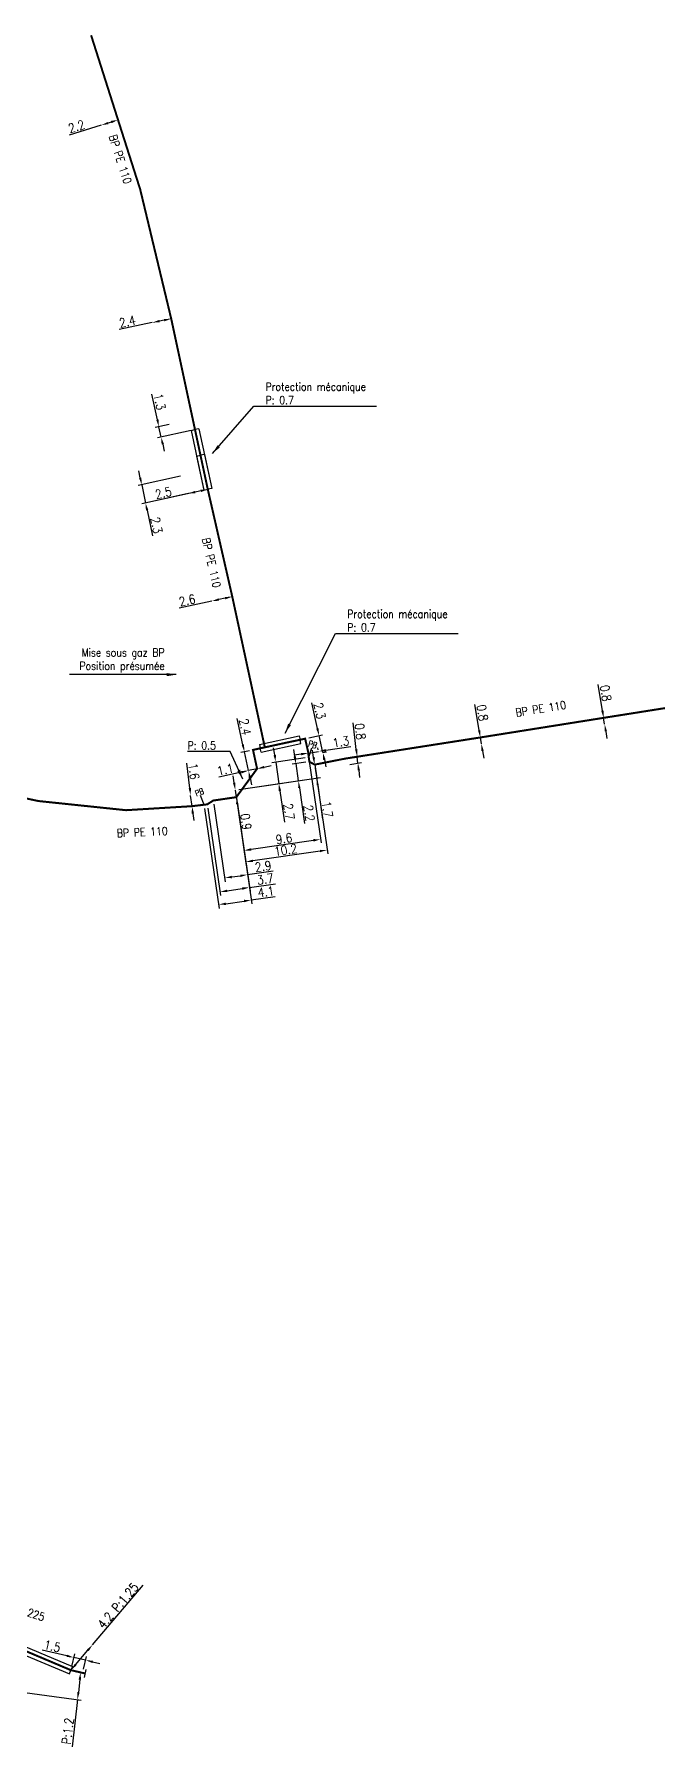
# Model space of a CAD drawing. Header units: millimetres. Extents: x 183997 to 185000, y 127999 to 129007.
# Drawn here: x 184556.5 to 184634.1, y 128787.1 to 129000.1 of the extents above; entities that cross this region are included whole.
import ezdxf
from ezdxf.enums import TextEntityAlignment as Align

# ---------------------------------------------------------------- set-up
doc = ezdxf.new("R2010")
doc.units = ezdxf.units.MM
doc.header["$PDMODE"] = 34
doc.linetypes.add('L_25_PE', pattern=[2000, 1000, 1000])
doc.layers.get('0').update_dxf_attribs({"linetype": 'CONTINUOUS'})
doc.layers.get('DEFPOINTS').update_dxf_attribs({"linetype": 'CONTINUOUS'})
for name, color, linetype in [('L_150', 1, 'CONTINUOUS'), ('L_340', 7, 'CONTINUOUS'), ('L_400', 7, 'CONTINUOUS'), ('L_420', 7, 'CONTINUOUS')]:
    doc.layers.add(name, color=color, linetype=linetype)
doc.styles.add('G_ROMANS', font='ROMANS.SHX', dxfattribs={"width": 0.75})
doc.styles.get("Standard").update_dxf_attribs({"font": 'romans.shx', "width": 0.85})
doc.dimstyles.get("Standard").update_dxf_attribs({"dimtxt": 1.5, "dimasz": 1.2, "dimexe": 0.625, "dimexo": 0.625, "dimgap": 0.25, "dimtad": 1, "dimdec": 1, "dimzin": 0, "dimdsep": 46, "dimtxsty": 'Standard', "dimcen": -0.5, "dimadec": 0, "dimazin": 0, "dimtfac": 1, "dimtdec": 1, "dimtmove": 0, "dimatfit": 3, "dimfxl": 0, "dimtolj": 1, "dimtzin": 0, "dimarcsym": 0})

# ---------------------------------------------------------------- blocks, each defined once
blk = doc.blocks.new('L_340_07')
at = {"color": 0, "linetype": 'Continuous', "const_width": 0.25, "flags": 128}
blk.add_lwpolyline([(0, 0), (0.35, 0)], dxfattribs=at)
at = {"color": 0, "linetype": 'Continuous', "flags": 128}
blk.add_lwpolyline([(0.35, -0.5), (0.35, 0.5)], dxfattribs=at)
at = {"color": 0, "linetype": 'Continuous', "width": 0.75, "flags": 3}
for tag, p in [('DEF_LEG', (0.72, -3.47)), ('DEF_COUP', (0.72, -5.97)), ('DEF_TYPE', (0.72, -8.47))]:
    blk.add_attdef(tag, text='', height=1.2, dxfattribs=at).set_placement(p, align=Align.MIDDLE)
blk = doc.blocks.new('*D752')
at = {"layer": 'DEFPOINTS', "color": 0, "linetype": 'Continuous', "transparency": 16777216}
for p in [(184564.87, 128988.81), (184564.87, 128988.81), (184566.97, 128989.47)]:
    blk.add_point(p, dxfattribs=at)
at = {"layer": 'L_150', "color": 0, "linetype": 'Continuous', "lineweight": -2, "transparency": 16777216}
for p, q in [((184564.87, 128988.81), (184560.88, 128987.58)), ((184566.11, 128989.2), (184565.73, 128989.08))]:
    blk.add_line(p, q, dxfattribs=at)
at = {"layer": 'L_150', "color": 0, "linetype": 'Continuous', "transparency": 16777216}
for points in [[(184565.69, 128989.22), (184565.78, 128988.94), (184564.87, 128988.81)], [(184566.07, 128989.34), (184566.16, 128989.06), (184566.97, 128989.47)]]:
    blk.add_solid(points, dxfattribs=at)
at = {"layer": 'L_150', "color": 0, "linetype": 'Continuous', "transparency": 16777216, "insert": (184561.8, 128988.65), "char_height": 1.125, "attachment_point": 5, "rotation": 17.2055}
blk.add_mtext('\\A1;2.2', dxfattribs=at)
blk = doc.blocks.new('*D777')
at = {"layer": 'DEFPOINTS', "color": 0, "linetype": 'Continuous', "transparency": 16777216}
for p in [(184534.68, 128796.52), (184562.31, 128796.3), (184561.93, 128792.92)]:
    blk.add_point(p, dxfattribs=at)
at = {"layer": 'L_150', "color": 0, "linetype": 'Continuous', "lineweight": -2, "transparency": 16777216}
for p, q in [((184535.15, 128796.46), (184562.39, 128792.86)), ((184562.21, 128795.4), (184562.03, 128793.81)), ((184561.93, 128792.92), (184561.25, 128787.05))]:
    blk.add_line(p, q, dxfattribs=at)
at = {"layer": 'L_150', "color": 0, "linetype": 'Continuous', "transparency": 16777216}
for points in [[(184562.06, 128795.42), (184562.36, 128795.39), (184562.31, 128796.3)], [(184561.88, 128793.83), (184562.18, 128793.8), (184561.93, 128792.92)]]:
    blk.add_solid(points, dxfattribs=at)
at = {"layer": 'L_150', "color": 0, "linetype": 'Continuous', "transparency": 16777216, "insert": (184560.72, 128789), "char_height": 1.125, "attachment_point": 5, "rotation": 83.456}
blk.add_mtext('\\A1;P:1.2', dxfattribs=at)
blk = doc.blocks.new('*D1142')
at = {"layer": 'DEFPOINTS', "color": 0, "linetype": 'Continuous', "transparency": 16777216}
for p in [(184561.47, 128798.16), (184561.11, 128796.58), (184562.57, 128796.24)]:
    blk.add_point(p, dxfattribs=at)
at = {"layer": 'L_340', "color": 0, "linetype": 'Continuous', "lineweight": -2, "transparency": 16777216}
for p, q in [((184560.6, 128798.36), (184557.53, 128799.08)), ((184561.21, 128797.04), (184561.58, 128798.62)), ((184562.93, 128797.82), (184561.47, 128798.16)), ((184562.67, 128796.7), (184563.04, 128798.27)), ((184563.81, 128797.61), (184564.69, 128797.41))]:
    blk.add_line(p, q, dxfattribs=at)
at = {"layer": 'L_340', "color": 0, "linetype": 'Continuous', "transparency": 16777216}
for points in [[(184560.63, 128798.51), (184560.56, 128798.22), (184561.47, 128798.16)], [(184563.85, 128797.76), (184563.78, 128797.47), (184562.93, 128797.82)]]:
    blk.add_solid(points, dxfattribs=at)
at = {"layer": 'L_340', "color": 0, "linetype": 'Continuous', "transparency": 16777216, "insert": (184558.79, 128799.56), "char_height": 1.125, "attachment_point": 5, "rotation": 346.8639}
blk.add_mtext('\\A1;1.5', dxfattribs=at)
blk = doc.blocks.new('L_340_13')
at = {"color": 0, "linetype": 'Continuous', "flags": 128}
blk.add_lwpolyline([(0, 0), (0, 1.25)], dxfattribs=at)
at = {"color": 0, "linetype": 'Continuous', "style": 'G_ROMANS', "width": 0.75}
blk.add_text('PB', height=0.75, dxfattribs=at).set_placement((0, 1.66), align=Align.MIDDLE)
at = {"color": 0, "linetype": 'Continuous', "width": 0.75, "flags": 3}
for tag, p in [('DEF_LEG', (0, -10)), ('DEF_COUP', (0, -12.5)), ('DEF_TYPE', (0, -15))]:
    blk.add_attdef(tag, text='', height=1.2, dxfattribs=at).set_placement(p, align=Align.MIDDLE)
blk = doc.blocks.new('*D266')
at = {"layer": 'DEFPOINTS', "color": 0, "linetype": 'Continuous', "transparency": 16777216}
for p in [(184571.24, 128964.25), (184571.24, 128964.25), (184573.59, 128964.73)]:
    blk.add_point(p, dxfattribs=at)
at = {"layer": 'L_150', "color": 0, "linetype": 'Continuous', "lineweight": -2, "transparency": 16777216}
for p, q in [((184571.24, 128964.25), (184567.1, 128963.39)), ((184572.71, 128964.55), (184572.12, 128964.43))]:
    blk.add_line(p, q, dxfattribs=at)
at = {"layer": 'L_150', "color": 0, "linetype": 'Continuous', "transparency": 16777216}
for points in [[(184572.09, 128964.58), (184572.15, 128964.28), (184571.24, 128964.25)], [(184572.68, 128964.7), (184572.74, 128964.4), (184573.59, 128964.73)]]:
    blk.add_solid(points, dxfattribs=at)
at = {"layer": 'L_150', "color": 0, "linetype": 'Continuous', "transparency": 16777216, "insert": (184568.14, 128964.37), "char_height": 1.125, "attachment_point": 5, "rotation": 11.7488}
blk.add_mtext('\\A1;2.4', dxfattribs=at)
blk = doc.blocks.new('*D267')
at = {"layer": 'DEFPOINTS', "color": 0, "linetype": 'Continuous', "transparency": 16777216}
for p in [(184575.22, 128945.23), (184569.92, 128944.06), (184578.14, 128943.51)]:
    blk.add_point(p, dxfattribs=at)
at = {"layer": 'L_150', "color": 0, "linetype": 'Continuous', "lineweight": -2, "transparency": 16777216}
for p, q in [((184574.76, 128945.13), (184569.46, 128943.96)), ((184569.73, 128944.94), (184569.54, 128945.82)), ((184569.92, 128944.06), (184570.4, 128941.79)), ((184577.69, 128943.4), (184569.95, 128941.69)), ((184570.59, 128940.91), (184571.28, 128937.71))]:
    blk.add_line(p, q, dxfattribs=at)
at = {"layer": 'L_150', "color": 0, "linetype": 'Continuous', "transparency": 16777216}
for points in [[(184569.88, 128944.97), (184569.58, 128944.91), (184569.92, 128944.06)], [(184570.74, 128940.94), (184570.44, 128940.88), (184570.4, 128941.79)]]:
    blk.add_solid(points, dxfattribs=at)
at = {"layer": 'L_150', "color": 0, "linetype": 'Continuous', "transparency": 16777216, "insert": (184571.76, 128939.03), "char_height": 1.125, "attachment_point": 5, "rotation": 282.1026}
blk.add_mtext('\\A1;2.3', dxfattribs=at)
blk = doc.blocks.new('*D268')
at = {"layer": 'DEFPOINTS', "color": 0, "linetype": 'Continuous', "transparency": 16777216}
for p in [(184581.19, 128930.15), (184578.65, 128929.6), (184578.65, 128929.6)]:
    blk.add_point(p, dxfattribs=at)
at = {"layer": 'L_150', "color": 0, "linetype": 'Continuous', "lineweight": -2, "transparency": 16777216}
for p, q in [((184578.65, 128929.6), (184574.56, 128928.7)), ((184580.31, 128929.96), (184579.53, 128929.79))]:
    blk.add_line(p, q, dxfattribs=at)
at = {"layer": 'L_150', "color": 0, "linetype": 'Continuous', "transparency": 16777216}
for points in [[(184580.28, 128930.11), (184580.34, 128929.81), (184581.19, 128930.15)], [(184579.49, 128929.94), (184579.56, 128929.64), (184578.65, 128929.6)]]:
    blk.add_solid(points, dxfattribs=at)
at = {"layer": 'L_150', "color": 0, "linetype": 'Continuous', "transparency": 16777216, "insert": (184575.57, 128929.69), "char_height": 1.125, "attachment_point": 5, "rotation": 12.338}
blk.add_mtext('\\A1;2.6', dxfattribs=at)
blk = doc.blocks.new('*D269')
at = {"layer": 'DEFPOINTS', "color": 0, "linetype": 'Continuous', "transparency": 16777216}
for p in [(184581.56, 128906.09), (184581.56, 128906.09), (184581.69, 128905.2)]:
    blk.add_point(p, dxfattribs=at)
at = {"layer": 'L_150', "color": 0, "linetype": 'Continuous', "lineweight": -2, "transparency": 16777216}
for p, q in [((184581.43, 128906.98), (184581.3, 128907.87)), ((184581.56, 128906.09), (184581.69, 128905.2)), ((184581.82, 128904.31), (184582.32, 128900.89))]:
    blk.add_line(p, q, dxfattribs=at)
at = {"layer": 'L_150', "color": 0, "linetype": 'Continuous', "transparency": 16777216}
for points in [[(184581.58, 128907), (184581.28, 128906.96), (184581.56, 128906.09)], [(184581.97, 128904.33), (184581.67, 128904.29), (184581.69, 128905.2)]]:
    blk.add_solid(points, dxfattribs=at)
at = {"layer": 'L_150', "color": 0, "linetype": 'Continuous', "transparency": 16777216, "insert": (184582.89, 128902.15), "char_height": 1.125, "attachment_point": 5, "rotation": 278.319}
blk.add_mtext('\\A1;0.9', dxfattribs=at)
blk = doc.blocks.new('*D270')
at = {"layer": 'DEFPOINTS', "color": 0, "linetype": 'Continuous', "transparency": 16777216}
for p in [(184583.77, 128911.08), (184583.2, 128908.5), (184583.2, 128908.5)]:
    blk.add_point(p, dxfattribs=at)
at = {"layer": 'L_150', "color": 0, "linetype": 'Continuous', "lineweight": -2, "transparency": 16777216}
for p, q in [((184582.51, 128911.73), (184581.81, 128914.98)), ((184583.32, 128910.98), (184582.24, 128910.75)), ((184583.2, 128908.5), (184582.7, 128910.85)), ((184583.4, 128907.62), (184583.59, 128906.74))]:
    blk.add_line(p, q, dxfattribs=at)
at = {"layer": 'L_150', "color": 0, "linetype": 'Continuous', "transparency": 16777216}
for points in [[(184582.65, 128911.76), (184582.36, 128911.7), (184582.7, 128910.85)], [(184583.54, 128907.66), (184583.25, 128907.59), (184583.2, 128908.5)]]:
    blk.add_solid(points, dxfattribs=at)
at = {"layer": 'L_150', "color": 0, "linetype": 'Continuous', "transparency": 16777216, "insert": (184582.79, 128913.95), "char_height": 1.125, "attachment_point": 5, "rotation": 282.1941}
blk.add_mtext('\\A1;2.4', dxfattribs=at)
blk = doc.blocks.new('*D271')
at = {"layer": 'DEFPOINTS', "color": 0, "linetype": 'Continuous', "transparency": 16777216}
for p in [(184581.56, 128906.09), (184578.08, 128904.31), (184583.33, 128893.96)]:
    blk.add_point(p, dxfattribs=at)
at = {"layer": 'L_150', "color": 0, "linetype": 'Continuous', "lineweight": -2, "transparency": 16777216}
for p, q in [((184581.63, 128905.63), (184583.4, 128893.49)), ((184578.15, 128903.85), (184579.74, 128892.96)), ((184583.33, 128893.96), (184586.58, 128894.43)), ((184580.56, 128893.55), (184582.44, 128893.83))]:
    blk.add_line(p, q, dxfattribs=at)
at = {"layer": 'L_150', "color": 0, "linetype": 'Continuous', "transparency": 16777216}
for points in [[(184582.42, 128893.97), (184582.46, 128893.68), (184583.33, 128893.96)], [(184580.54, 128893.7), (184580.58, 128893.4), (184579.67, 128893.42)]]:
    blk.add_solid(points, dxfattribs=at)
at = {"layer": 'L_150', "color": 0, "linetype": 'Continuous', "transparency": 16777216, "insert": (184585.29, 128895), "char_height": 1.125, "attachment_point": 5, "rotation": 8.319}
blk.add_mtext('\\A1;3.7', dxfattribs=at)
blk = doc.blocks.new('*D329')
at = {"layer": 'DEFPOINTS', "color": 0, "linetype": 'Continuous', "transparency": 16777216}
for p in [(184590.26, 128912.48), (184592, 128910.64), (184592.46, 128910.74)]:
    blk.add_point(p, dxfattribs=at)
at = {"layer": 'L_150', "color": 0, "linetype": 'Continuous', "lineweight": -2, "transparency": 16777216}
for p, q in [((184591.79, 128913.74), (184591.08, 128916.95)), ((184590.72, 128912.59), (184592.44, 128912.97)), ((184592.46, 128910.74), (184591.99, 128912.87)), ((184592.46, 128910.74), (184592.91, 128910.85)), ((184592.65, 128909.87), (184592.84, 128908.99))]:
    blk.add_line(p, q, dxfattribs=at)
at = {"layer": 'L_150', "color": 0, "linetype": 'Continuous', "transparency": 16777216}
for points in [[(184591.94, 128913.78), (184591.64, 128913.71), (184591.99, 128912.87)], [(184592.8, 128909.9), (184592.5, 128909.83), (184592.46, 128910.74)]]:
    blk.add_solid(points, dxfattribs=at)
at = {"layer": 'L_150', "color": 0, "linetype": 'Continuous', "transparency": 16777216, "insert": (184592.07, 128915.95), "char_height": 1.125, "attachment_point": 5, "rotation": 282.4795}
blk.add_mtext('\\A1;2.3', dxfattribs=at)
blk = doc.blocks.new('*D330')
at = {"layer": 'DEFPOINTS', "color": 0, "linetype": 'Continuous', "transparency": 16777216}
for p in [(184583.2, 128908.5), (184583.2, 128908.5), (184584.28, 128908.74)]:
    blk.add_point(p, dxfattribs=at)
at = {"layer": 'L_150', "color": 0, "linetype": 'Continuous', "lineweight": -2, "transparency": 16777216}
for p, q in [((184585.16, 128908.93), (184586.04, 128909.13)), ((184582.33, 128908.31), (184579.52, 128907.7)), ((184584.28, 128908.74), (184583.2, 128908.5))]:
    blk.add_line(p, q, dxfattribs=at)
at = {"layer": 'L_150', "color": 0, "linetype": 'Continuous', "transparency": 16777216}
for points in [[(184585.13, 128909.08), (184585.19, 128908.79), (184584.28, 128908.74)], [(184582.29, 128908.46), (184582.36, 128908.16), (184583.2, 128908.5)]]:
    blk.add_solid(points, dxfattribs=at)
at = {"layer": 'L_150', "color": 0, "linetype": 'Continuous', "transparency": 16777216, "insert": (184580.32, 128908.64), "char_height": 1.125, "attachment_point": 5, "rotation": 12.3763}
blk.add_mtext('\\A1;1.1', dxfattribs=at)
blk = doc.blocks.new('*D331')
at = {"layer": 'DEFPOINTS', "color": 0, "linetype": 'Continuous', "transparency": 16777216}
for p in [(184590.71, 128910.44), (184591.94, 128910.89), (184592, 128910.64)]:
    blk.add_point(p, dxfattribs=at)
at = {"layer": 'L_150', "color": 0, "linetype": 'Continuous', "lineweight": -2, "transparency": 16777216}
for p, q in [((184590.61, 128910.9), (184590.56, 128911.15)), ((184591.9, 128911.1), (184591.84, 128911.35)), ((184592.83, 128911.03), (184595.94, 128911.52)), ((184589.77, 128910.55), (184588.88, 128910.41)), ((184590.66, 128910.69), (184591.94, 128910.89))]:
    blk.add_line(p, q, dxfattribs=at)
at = {"layer": 'L_150', "color": 0, "linetype": 'Continuous', "transparency": 16777216}
for points in [[(184592.81, 128911.18), (184592.86, 128910.88), (184591.94, 128910.89)], [(184589.75, 128910.7), (184589.79, 128910.4), (184590.66, 128910.69)]]:
    blk.add_solid(points, dxfattribs=at)
at = {"layer": 'L_150', "color": 0, "linetype": 'Continuous', "transparency": 16777216, "insert": (184594.71, 128912.09), "char_height": 1.125, "attachment_point": 5, "rotation": 8.9477}
blk.add_mtext('\\A1;1.3', dxfattribs=at)
blk = doc.blocks.new('*D332')
at = {"layer": 'DEFPOINTS', "color": 0, "linetype": 'Continuous', "transparency": 16777216}
for p in [(184578.82, 128904.78), (184581.56, 128906.09), (184583.1, 128895.56)]:
    blk.add_point(p, dxfattribs=at)
at = {"layer": 'L_150', "color": 0, "linetype": 'Continuous', "lineweight": -2, "transparency": 16777216}
for p, q in [((184581.63, 128905.63), (184583.17, 128895.09)), ((184578.89, 128904.32), (184580.3, 128894.67)), ((184581.12, 128895.27), (184582.21, 128895.43)), ((184583.1, 128895.56), (184586.3, 128896.03))]:
    blk.add_line(p, q, dxfattribs=at)
at = {"layer": 'L_150', "color": 0, "linetype": 'Continuous', "transparency": 16777216}
for points in [[(184581.1, 128895.42), (184581.14, 128895.12), (184580.23, 128895.14)], [(184582.19, 128895.58), (184582.23, 128895.28), (184583.1, 128895.56)]]:
    blk.add_solid(points, dxfattribs=at)
at = {"layer": 'L_150', "color": 0, "linetype": 'Continuous', "transparency": 16777216, "insert": (184585.03, 128896.6), "char_height": 1.125, "attachment_point": 5, "rotation": 8.319}
blk.add_mtext('\\A1;2.9', dxfattribs=at)
blk = doc.blocks.new('*D333')
at = {"layer": 'DEFPOINTS', "color": 0, "linetype": 'Continuous', "transparency": 16777216}
for p in [(184573.81, 128951.67), (184572.06, 128951.28), (184576.55, 128950.94)]:
    blk.add_point(p, dxfattribs=at)
at = {"layer": 'L_150', "color": 0, "linetype": 'Continuous', "lineweight": -2, "transparency": 16777216}
for p, q in [((184571.87, 128952.16), (184571.18, 128955.34)), ((184573.35, 128951.57), (184571.61, 128951.18)), ((184576.09, 128950.84), (184571.89, 128949.9)), ((184572.34, 128950), (184572.06, 128951.28)), ((184572.54, 128949.12), (184572.73, 128948.24))]:
    blk.add_line(p, q, dxfattribs=at)
at = {"layer": 'L_150', "color": 0, "linetype": 'Continuous', "transparency": 16777216}
for points in [[(184572.02, 128952.2), (184571.73, 128952.13), (184572.06, 128951.28)], [(184572.68, 128949.16), (184572.39, 128949.09), (184572.34, 128950)]]:
    blk.add_solid(points, dxfattribs=at)
at = {"layer": 'L_150', "color": 0, "linetype": 'Continuous', "transparency": 16777216, "insert": (184572.15, 128954.4), "char_height": 1.125, "attachment_point": 5, "rotation": 282.3062}
blk.add_mtext('\\A1;1.3', dxfattribs=at)
blk = doc.blocks.new('*D334')
at = {"layer": 'DEFPOINTS', "color": 0, "linetype": 'Continuous', "transparency": 16777216}
for p in [(184581.56, 128906.09), (184577.68, 128904.26), (184583.56, 128892.41)]:
    blk.add_point(p, dxfattribs=at)
at = {"layer": 'L_340', "color": 0, "linetype": 'Continuous', "lineweight": -2, "transparency": 16777216}
for p, q in [((184581.63, 128905.63), (184583.63, 128891.95)), ((184577.75, 128903.8), (184579.57, 128891.35)), ((184580.39, 128891.95), (184582.67, 128892.28)), ((184583.56, 128892.41), (184586.53, 128892.85))]:
    blk.add_line(p, q, dxfattribs=at)
at = {"layer": 'L_340', "color": 0, "linetype": 'Continuous', "transparency": 16777216}
for points in [[(184580.37, 128892.1), (184580.41, 128891.8), (184579.5, 128891.82)], [(184582.65, 128892.43), (184582.69, 128892.13), (184583.56, 128892.41)]]:
    blk.add_solid(points, dxfattribs=at)
at = {"layer": 'L_340', "color": 0, "linetype": 'Continuous', "transparency": 16777216, "insert": (184585.38, 128893.43), "char_height": 1.125, "attachment_point": 5, "rotation": 8.319}
blk.add_mtext('\\A1;4.1', dxfattribs=at)
blk = doc.blocks.new('*D335')
at = {"layer": 'DEFPOINTS', "color": 0, "linetype": 'Continuous', "transparency": 16777216}
for p in [(184575.7, 128942.97), (184575.7, 128942.97), (184578.14, 128943.51)]:
    blk.add_point(p, dxfattribs=at)
at = {"layer": 'L_150', "color": 0, "linetype": 'Continuous', "lineweight": -2, "transparency": 16777216}
for p, q in [((184575.7, 128942.97), (184571.62, 128942.06)), ((184577.26, 128943.31), (184576.58, 128943.16))]:
    blk.add_line(p, q, dxfattribs=at)
at = {"layer": 'L_150', "color": 0, "linetype": 'Continuous', "transparency": 16777216}
for points in [[(184576.55, 128943.31), (184576.61, 128943.01), (184575.7, 128942.97)], [(184577.23, 128943.46), (184577.3, 128943.16), (184578.14, 128943.51)]]:
    blk.add_solid(points, dxfattribs=at)
at = {"layer": 'L_150', "color": 0, "linetype": 'Continuous', "transparency": 16777216, "insert": (184572.62, 128943.05), "char_height": 1.125, "attachment_point": 5, "rotation": 12.4741}
blk.add_mtext('\\A1;2.5', dxfattribs=at)
blk = doc.blocks.new('*D22')
at = {"layer": 'DEFPOINTS', "color": 0, "linetype": 'Continuous', "transparency": 16777216}
for p in [(184576.01, 128905.42), (184576.01, 128905.42), (184576.18, 128904.08)]:
    blk.add_point(p, dxfattribs=at)
at = {"layer": 'L_150', "color": 0, "linetype": 'Continuous', "lineweight": -2, "transparency": 16777216}
for p, q in [((184575.91, 128906.31), (184575.53, 128909.43)), ((184576.18, 128904.08), (184576.01, 128905.42)), ((184576.29, 128903.18), (184576.39, 128902.29))]:
    blk.add_line(p, q, dxfattribs=at)
at = {"layer": 'L_150', "color": 0, "linetype": 'Continuous', "transparency": 16777216}
for points in [[(184576.05, 128906.33), (184575.76, 128906.29), (184576.01, 128905.42)], [(184576.43, 128903.2), (184576.14, 128903.16), (184576.18, 128904.08)]]:
    blk.add_solid(points, dxfattribs=at)
at = {"layer": 'L_150', "color": 0, "linetype": 'Continuous', "transparency": 16777216, "insert": (184576.41, 128908.41), "char_height": 1.125, "attachment_point": 5, "rotation": 276.9261}
blk.add_mtext('\\A1;1.6', dxfattribs=at)
blk = doc.blocks.new('*D33')
at = {"layer": 'DEFPOINTS', "color": 0, "linetype": 'Continuous', "transparency": 16777216}
for p in [(184563.8, 128799.74), (184563.8, 128799.74), (184561.11, 128796.58)]:
    blk.add_point(p, dxfattribs=at)
at = {"layer": 'L_400', "color": 0, "linetype": 'Continuous', "lineweight": -2, "transparency": 16777216}
for p, q in [((184563.8, 128799.74), (184570.12, 128807.14)), ((184561.69, 128797.26), (184563.22, 128799.05))]:
    blk.add_line(p, q, dxfattribs=at)
at = {"layer": 'L_400', "color": 0, "linetype": 'Continuous', "transparency": 16777216}
for points in [[(184563.1, 128799.15), (184563.33, 128798.95), (184563.8, 128799.74)], [(184561.58, 128797.36), (184561.8, 128797.17), (184561.11, 128796.58)]]:
    blk.add_solid(points, dxfattribs=at)
at = {"layer": 'L_400', "color": 0, "linetype": 'Continuous', "transparency": 16777216, "insert": (184566.97, 128804.61), "char_height": 1.125, "attachment_point": 5, "rotation": 49.5112}
blk.add_mtext('\\A1;4.2 P:1.25', dxfattribs=at)
blk = doc.blocks.new('*D1386')
at = {"layer": 'DEFPOINTS', "color": 0, "linetype": 'Continuous', "transparency": 16777216}
for p in [(184595.25, 128910), (184595.35, 128909.21), (184596.83, 128909.44)]:
    blk.add_point(p, dxfattribs=at)
at = {"layer": 'L_150', "color": 0, "linetype": 'Continuous', "lineweight": -2, "transparency": 16777216}
for p, q in [((184596.63, 128911.13), (184596.23, 128914.46)), ((184595.72, 128910.08), (184597.2, 128910.31)), ((184595.81, 128909.28), (184597.29, 128909.51)), ((184596.83, 128909.44), (184596.73, 128910.24)), ((184596.93, 128908.55), (184597.04, 128907.65))]:
    blk.add_line(p, q, dxfattribs=at)
at = {"layer": 'L_150', "color": 0, "linetype": 'Continuous', "transparency": 16777216}
for points in [[(184596.78, 128911.15), (184596.48, 128911.11), (184596.73, 128910.24)], [(184597.08, 128908.56), (184596.78, 128908.53), (184596.83, 128909.44)]]:
    blk.add_solid(points, dxfattribs=at)
at = {"layer": 'L_150', "color": 0, "linetype": 'Continuous', "transparency": 16777216, "insert": (184597.12, 128913.37), "char_height": 1.125, "attachment_point": 5, "rotation": 276.7573}
blk.add_mtext('\\A1;0.8', dxfattribs=at)
blk = doc.blocks.new('*D1387')
at = {"layer": 'DEFPOINTS', "color": 0, "linetype": 'Continuous', "transparency": 16777216}
for p in [(184627.41, 128915.07), (184627.54, 128914.28), (184627.54, 128914.28)]:
    blk.add_point(p, dxfattribs=at)
at = {"layer": 'L_150', "color": 0, "linetype": 'Continuous', "lineweight": -2, "transparency": 16777216}
for p, q in [((184627.27, 128915.96), (184626.75, 128919.2)), ((184627.54, 128914.28), (184627.41, 128915.07)), ((184627.68, 128913.39), (184627.82, 128912.5))]:
    blk.add_line(p, q, dxfattribs=at)
at = {"layer": 'L_150', "color": 0, "linetype": 'Continuous', "transparency": 16777216}
for points in [[(184627.42, 128915.98), (184627.12, 128915.94), (184627.41, 128915.07)], [(184627.83, 128913.42), (184627.53, 128913.37), (184627.54, 128914.28)]]:
    blk.add_solid(points, dxfattribs=at)
at = {"layer": 'L_150', "color": 0, "linetype": 'Continuous', "transparency": 16777216, "insert": (184627.68, 128918.14), "char_height": 1.125, "attachment_point": 5, "rotation": 279.09}
blk.add_mtext('\\A1;0.8', dxfattribs=at)
blk = doc.blocks.new('*D1399')
at = {"layer": 'DEFPOINTS', "color": 0, "linetype": 'Continuous', "transparency": 16777216}
for p in [(184612.07, 128912.63), (184612.2, 128911.84), (184612.2, 128911.84)]:
    blk.add_point(p, dxfattribs=at)
at = {"layer": 'L_150', "color": 0, "linetype": 'Continuous', "lineweight": -2, "transparency": 16777216}
for p, q in [((184611.92, 128913.52), (184611.39, 128916.75)), ((184612.2, 128911.84), (184612.07, 128912.63)), ((184612.34, 128910.95), (184612.49, 128910.06))]:
    blk.add_line(p, q, dxfattribs=at)
at = {"layer": 'L_150', "color": 0, "linetype": 'Continuous', "transparency": 16777216}
for points in [[(184612.07, 128913.54), (184611.77, 128913.49), (184612.07, 128912.63)], [(184612.49, 128910.98), (184612.19, 128910.93), (184612.2, 128911.84)]]:
    blk.add_solid(points, dxfattribs=at)
at = {"layer": 'L_150', "color": 0, "linetype": 'Continuous', "transparency": 16777216, "insert": (184612.32, 128915.7), "char_height": 1.125, "attachment_point": 5, "rotation": 279.2865}
blk.add_mtext('\\A1;0.8', dxfattribs=at)
blk = doc.blocks.new('*D1401')
at = {"layer": 'DEFPOINTS', "color": 0, "linetype": 'Continuous', "transparency": 16777216}
for p in [(184590.71, 128910.16), (184586.99, 128906.88), (184581.56, 128906.09)]:
    blk.add_point(p, dxfattribs=at)
at = {"layer": 'L_340', "color": 0, "linetype": 'Continuous', "lineweight": -2, "transparency": 16777216}
for p, q in [((184586.47, 128910.45), (184586.34, 128911.34)), ((184590.25, 128910.09), (184586.13, 128909.49)), ((184586.6, 128909.56), (184586.99, 128906.88)), ((184582.02, 128906.16), (184587.45, 128906.95)), ((184587.12, 128905.99), (184587.69, 128902.11))]:
    blk.add_line(p, q, dxfattribs=at)
at = {"layer": 'L_340', "color": 0, "linetype": 'Continuous', "transparency": 16777216}
for points in [[(184586.62, 128910.47), (184586.32, 128910.42), (184586.6, 128909.56)], [(184587.27, 128906.02), (184586.97, 128905.97), (184586.99, 128906.88)]]:
    blk.add_solid(points, dxfattribs=at)
at = {"layer": 'L_340', "color": 0, "linetype": 'Continuous', "transparency": 16777216, "insert": (184588.26, 128903.4), "char_height": 1.125, "attachment_point": 5, "rotation": 278.319}
blk.add_mtext('\\A1;2.7', dxfattribs=at)
blk = doc.blocks.new('*D1402')
at = {"layer": 'DEFPOINTS', "color": 0, "linetype": 'Continuous', "transparency": 16777216}
for p in [(184591.45, 128909.25), (184591.7, 128907.57), (184581.56, 128906.09)]:
    blk.add_point(p, dxfattribs=at)
at = {"layer": 'L_150', "color": 0, "linetype": 'Continuous', "lineweight": -2, "transparency": 16777216}
for p, q in [((184591.32, 128910.14), (184591.19, 128911.04)), ((184591.45, 128909.25), (184591.7, 128907.57)), ((184582.02, 128906.16), (184592.16, 128907.64)), ((184591.83, 128906.68), (184592.44, 128902.46))]:
    blk.add_line(p, q, dxfattribs=at)
at = {"layer": 'L_150', "color": 0, "linetype": 'Continuous', "transparency": 16777216}
for points in [[(184591.47, 128910.17), (184591.17, 128910.12), (184591.45, 128909.25)], [(184591.97, 128906.7), (184591.68, 128906.66), (184591.7, 128907.57)]]:
    blk.add_solid(points, dxfattribs=at)
at = {"layer": 'L_150', "color": 0, "linetype": 'Continuous', "transparency": 16777216, "insert": (184593.02, 128903.68), "char_height": 1.125, "attachment_point": 5, "rotation": 278.319}
blk.add_mtext('\\A1;1.7', dxfattribs=at)
blk = doc.blocks.new('*D1403')
at = {"layer": 'DEFPOINTS', "color": 0, "linetype": 'Continuous', "transparency": 16777216}
for p in [(184590.79, 128909.61), (184589.41, 128907.24), (184581.56, 128906.09)]:
    blk.add_point(p, dxfattribs=at)
at = {"layer": 'L_150', "color": 0, "linetype": 'Continuous', "lineweight": -2, "transparency": 16777216}
for p, q in [((184588.97, 128910.26), (184588.84, 128911.15)), ((184590.33, 128909.54), (184588.64, 128909.3)), ((184589.1, 128909.37), (184589.41, 128907.24)), ((184582.02, 128906.16), (184589.87, 128907.31)), ((184589.54, 128906.35), (184590.19, 128901.93))]:
    blk.add_line(p, q, dxfattribs=at)
at = {"layer": 'L_150', "color": 0, "linetype": 'Continuous', "transparency": 16777216}
for points in [[(184589.12, 128910.28), (184588.82, 128910.23), (184589.1, 128909.37)], [(184589.69, 128906.37), (184589.39, 128906.33), (184589.41, 128907.24)]]:
    blk.add_solid(points, dxfattribs=at)
at = {"layer": 'L_150', "color": 0, "linetype": 'Continuous', "transparency": 16777216, "insert": (184590.76, 128903.21), "char_height": 1.125, "attachment_point": 5, "rotation": 278.319}
blk.add_mtext('\\A1;2.2', dxfattribs=at)
blk = doc.blocks.new('*D1404')
at = {"layer": 'DEFPOINTS', "color": 0, "linetype": 'Continuous', "transparency": 16777216}
for p in [(184590.71, 128910.16), (184581.56, 128906.09), (184582.66, 128898.57)]:
    blk.add_point(p, dxfattribs=at)
at = {"layer": 'L_340', "color": 0, "linetype": 'Continuous', "lineweight": -2, "transparency": 16777216}
for p, q in [((184590.78, 128909.69), (184592.27, 128899.5)), ((184581.63, 128905.63), (184582.73, 128898.1)), ((184591.31, 128899.83), (184583.55, 128898.7))]:
    blk.add_line(p, q, dxfattribs=at)
at = {"layer": 'L_340', "color": 0, "linetype": 'Continuous', "transparency": 16777216}
for points in [[(184583.53, 128898.85), (184583.57, 128898.55), (184582.66, 128898.57)], [(184591.29, 128899.98), (184591.33, 128899.68), (184592.2, 128899.96)]]:
    blk.add_solid(points, dxfattribs=at)
at = {"layer": 'L_340', "color": 0, "linetype": 'Continuous', "transparency": 16777216, "insert": (184587.63, 128900.05), "char_height": 1.125, "attachment_point": 5, "rotation": 8.319}
blk.add_mtext('\\A1;9.6', dxfattribs=at)
blk = doc.blocks.new('*D1405')
at = {"layer": 'DEFPOINTS', "color": 0, "linetype": 'Continuous', "transparency": 16777216}
for p in [(184591.45, 128909.25), (184581.56, 128906.09), (184582.87, 128897.15)]:
    blk.add_point(p, dxfattribs=at)
at = {"layer": 'L_150', "color": 0, "linetype": 'Continuous', "lineweight": -2, "transparency": 16777216}
for p, q in [((184591.52, 128908.79), (184593.07, 128898.17)), ((184581.63, 128905.63), (184582.93, 128896.69)), ((184592.11, 128898.5), (184583.76, 128897.28))]:
    blk.add_line(p, q, dxfattribs=at)
at = {"layer": 'L_150', "color": 0, "linetype": 'Continuous', "transparency": 16777216}
for points in [[(184592.09, 128898.65), (184592.13, 128898.35), (184593, 128898.63)], [(184583.73, 128897.43), (184583.78, 128897.13), (184582.87, 128897.15)]]:
    blk.add_solid(points, dxfattribs=at)
at = {"layer": 'L_150', "color": 0, "linetype": 'Continuous', "transparency": 16777216, "insert": (184587.83, 128898.63), "char_height": 1.125, "attachment_point": 5, "rotation": 8.319}
blk.add_mtext('\\A1;10.2', dxfattribs=at)

msp = doc.modelspace()

# ---------------------------------------------------------------- linework, layer by layer
at = {"layer": 'L_150', "linetype": 'L_25_PE', "ltscale": 0.5, "flags": 128}
msp.add_lwpolyline([(184430.59, 129000, 0.25, 0.25, 0), (184442.31, 128981.42, 0.25, 0.25, 0), (184451.43, 128974.08, 0.25, 0.25, 0), (184460.16, 128967.55, 0.25, 0.25, 0), (184466.44, 128962.54, 0.25, 0.25, 0), (184476.1, 128955.34, 0.25, 0.25, 0), (184485.56, 128947.95, 0.25, 0.25, 0), (184495.12, 128940.72, 0.25, 0.25, 0), (184498.83, 128938.03, 0.25, 0.25, 0), (184499.84, 128937.2, 0.25, 0.25, 0), (184519.07, 128922.84, 0.25, 0.25, 0), (184528.5, 128915.62, 0.25, 0.25, 0), (184539.13, 128909.64, 0.25, 0.25, 0), (184544.76, 128907.34, 0.25, 0.25, 0), (184557.06, 128904.72, 0.25, 0.25, 0), (184567.96, 128903.58, 0.25, 0.25, 0), (184576.18, 128904.08, 0.25, 0.25, 0), (184577.68, 128904.26, 0.25, 0.25, 0), (184578.08, 128904.31, 0.25, 0.25, 0), (184578.82, 128904.78, 0.25, 0.25, 0), (184581.69, 128905.2, 0.25, 0.25, 0), (184584.28, 128908.74, 0.25, 0.25, 0), (184583.77, 128911.08, 0.25, 0.25, 0), (184584.67, 128911.28, 0.25, 0.25, 0), (184585.24, 128911.4, 0.25, 0.25, 0), (184587.68, 128911.93, 0.25, 0.25, 0), (184589.62, 128912.34, 0.25, 0.25, 0), (184590.26, 128912.48, 0.25, 0.25, 0), (184590.63, 128910.84, 0.25, 0.25, 0), (184590.71, 128910.16, 0.25, 0.25, 0), (184590.79, 128909.61, 0.25, 0.25, 0), (184590.79, 128909.61, 0.25, 0.25, 0), (184590.79, 128909.61, 0.25, 0.25, 0), (184591.45, 128909.25, 0.25, 0.25, 0), (184591.45, 128909.25, 0.25, 0.25, 0), (184591.45, 128909.25, 0.25, 0.25, 0), (184595.25, 128910, 0.25, 0.25, 0), (184612.07, 128912.63, 0.25, 0.25, 0), (184627.41, 128915.07, 0.25, 0.25, 0), (184642.44, 128917.45, 0.25, 0.25, 0), (184642.44, 128917.45, 0.25, 0.25, 0), (184642.44, 128917.45, 0.25, 0.25, 0), (184642.84, 128917.51, 0.25, 0.25, 0), (184645.41, 128915.43, 0.25, 0.25, 0), (184648.66, 128916.01, 0.25, 0.25, 0), (184651.77, 128916.57, 0.25, 0.25, 0), (184660.16, 128917.89, 0.25, 0.25, 0), (184663.15, 128918.38, 0.25, 0.25, 0), (184664.38, 128916.25, 0.25, 0.25, 0), (184671.41, 128917.35, 0.25, 0.25, 0), (184685.71, 128919.34, 0.25, 0.25, 0), (184699.24, 128921.58, 0.25, 0.25, 0), (184715.8, 128924.05, 0.25, 0.25, 0), (184722.25, 128925.08, 0.25, 0.25, 0), (184722.25, 128925.08, 0.25, 0.25, 0), (184722.25, 128925.08, 0.25, 0.25, 0), (184722.93, 128925.29, 0.25, 0.25, 0), (184747.62, 128929.13, 0.25, 0.25, 0), (184747.91, 128929.17, 0.25, 0.25, 0), (184752.24, 128929.76, 0.25, 0.25, 0), (184752.24, 128929.76, 0.25, 0.25, 0), (184752.24, 128929.76, 0.25, 0.25, 0), (184775.57, 128933.48, 0.25, 0.25, 0), (184782.6, 128934.08, 0.25, 0.25, 0), (184782.97, 128935.03, 0.25, 0.25, 0), (184784.36, 128935.19, 0.25, 0.25, 0), (184790.66, 128935.87, 0.25, 0.25, 0), (184792.12, 128936.03, 0.25, 0.25, 0), (184801.2, 128937.44, 0.25, 0.25, 0), (184805.37, 128938.03, 0.25, 0.25, 0), (184811.29, 128938.87, 0.25, 0.25, 0), (184818.35, 128939.97, 0.25, 0.25, 0), (184824.51, 128940.87, 0.25, 0.25, 0), (184831.22, 128941.93, 0.25, 0.25, 0), (184836.31, 128942.5, 0.25, 0.25, 0), (184837.91, 128942.68, 0, 0, 0)], format="xyseb", dxfattribs=at)
at = {"layer": 'L_150', "linetype": 'L_25_PE', "const_width": 0.25}
msp.add_lwpolyline([(184563.62, 129000), (184566.97, 128989.47), (184569.73, 128980.82), (184573.59, 128964.73), (184575.18, 128957.32), (184576.55, 128950.94), (184578.14, 128943.51), (184581.19, 128930.15), (184585.24, 128911.4)], dxfattribs=at)
at = {"layer": 'L_150', "linetype": 'L_25_PE', "const_width": 0.25, "flags": 128}
msp.add_lwpolyline([(184504.64, 128814.48), (184505.39, 128815.84), (184506.39, 128817.65), (184526.04, 128809.78), (184535.61, 128804.97), (184535.61, 128804.97), (184535.61, 128804.97), (184542.96, 128803.07), (184552.69, 128800.14), (184561.11, 128796.58), (184562.31, 128796.3), (184562.57, 128796.24)], dxfattribs=at)
at = {"layer": 'L_400', "color": 7, "linetype": 'CONTINUOUS'}
for p, q in [((184552.86, 128800.61), (184561.3, 128797.04)), ((184552.52, 128799.67), (184560.91, 128796.12)), ((184560.91, 128796.12), (184561.11, 128796.58)), ((184561.3, 128797.04), (184561.11, 128796.58))]:
    msp.add_line(p, q, dxfattribs=at)
at = {"layer": 'L_420', "color": 7, "linetype": 'CONTINUOUS'}
for p, q in [((184576.06, 128950.84), (184576.55, 128950.94)), ((184576.06, 128950.84), (184577.65, 128943.4)), ((184577.04, 128951.05), (184576.55, 128950.94)), ((184577.04, 128951.05), (184578.63, 128943.61)), ((184576.75, 128947.63), (184577.24, 128947.74)), ((184576.75, 128947.63), (184577.65, 128943.4)), ((184577.72, 128947.84), (184577.24, 128947.74)), ((184577.72, 128947.84), (184578.63, 128943.61)), ((184577.65, 128943.4), (184578.14, 128943.51)), ((184577.65, 128943.4), (184578.14, 128943.51)), ((184578.63, 128943.61), (184578.14, 128943.51)), ((184578.63, 128943.61), (184578.14, 128943.51)), ((184584.57, 128911.77), (184589.51, 128912.83)), ((184584.57, 128911.77), (184584.67, 128911.28)), ((184584.78, 128910.79), (184584.67, 128911.28)), ((184584.78, 128910.79), (184589.73, 128911.86)), ((184589.51, 128912.83), (184589.62, 128912.34)), ((184589.73, 128911.86), (184589.62, 128912.34))]:
    msp.add_line(p, q, dxfattribs=at)

# ---------------------------------------------------------------- block references
at = {"layer": 'L_340'}
for name, p, rotation in [('L_340_13', (184590.71, 128910.16), 342.7881265034791), ('L_340_07', (184562.57, 128796.24), 346.8639341953383)]:
    msp.add_blockref(name, p, dxfattribs=dict(at, rotation=rotation))
at = {"layer": 'L_340', "ltscale": 0.5, "rotation": 20.77876773144605}
msp.add_blockref('L_340_13', (184577.68, 128904.26), dxfattribs=at)

# ---------------------------------------------------------------- texts
at = {"layer": 'L_150', "linetype": 'Continuous', "width": 0.85}
for s, rotation, p in [('BP PE 110', 287.6808, (184567.25, 128984.58)), ('BP PE 110', 282.8388, (184578.6, 128934.38)), ('BP PE 110', 2.5152, (184569.98, 128900.86)), ('BP PE 110 dans gaine FT 225', 341.7195, (184549.31, 128805.79))]:
    msp.add_text(s, height=1, rotation=rotation, dxfattribs=at).set_placement(p, align=Align.MIDDLE)
at = {"layer": 'L_150', "linetype": 'L_25_PE', "width": 0.85}
msp.add_text('BP PE 110', height=1, rotation=9.046, dxfattribs=at).set_placement((184616.54, 128915.21))
at = {"layer": 'L_150', "linetype": 'Continuous', "insert": (184572.77, 128922.2), "char_height": 1, "attachment_point": 6}
msp.add_mtext('Mise sous gaz BP\\PPosition présumée', dxfattribs=at)
at = {"layer": 'L_150', "insert": (184575.62, 128911.63), "char_height": 1, "attachment_point": 4}
msp.add_mtext('P: 0.5', dxfattribs=at)
at = {"layer": 'L_420', "char_height": 1, "attachment_point": 4}
for insert in [(184585.33, 128955.44), (184595.5, 128927.16)]:
    msp.add_mtext('Protection mécanique\\PP: 0.7 ', dxfattribs=dict(at, insert=insert))

# ---------------------------------------------------------------- dimensions: what is measured, and where the dimension line sits
at = {"layer": 'L_150', "linetype": 'Continuous'}
for base, p1, p2, angle, override, picture, middle in [((184564.87, 128988.81), (184566.97, 128989.47), (184564.87, 128988.81), 17.2055, {"dimscale": 0.75}, '*D752', (184562.02, 128987.93)), ((184571.24, 128964.25), (184573.59, 128964.73), (184571.24, 128964.25), 11.7488, {"dimscale": 0.75}, '*D266', (184568.29, 128963.63)), ((184572.06, 128951.28), (184576.55, 128950.94), (184573.81, 128951.67), 282.3062, {"dimscale": 0.75, "dimatfit": 0}, '*D333', (184571.42, 128954.24)), ((184569.92, 128944.06), (184578.14, 128943.51), (184575.22, 128945.23), 282.1026, {"dimscale": 0.75, "dimatfit": 0}, '*D267', (184571.03, 128938.87)), ((184575.7, 128942.97), (184578.14, 128943.51), (184575.7, 128942.97), 12.4741, {"dimscale": 0.75}, '*D335', (184572.78, 128942.32)), ((184578.65, 128929.6), (184581.19, 128930.15), (184578.65, 128929.6), 12.338, {"dimscale": 0.75}, '*D268', (184575.73, 128928.96)), ((184627.54, 128914.28), (184627.41, 128915.07), (184627.54, 128914.28), 99.09, {"dimscale": 0.75, "dimatfit": 0}, '*D1387', (184626.94, 128918.02)), ((184612.2, 128911.84), (184612.07, 128912.63), (184612.2, 128911.84), 99.2865, {"dimscale": 0.75, "dimatfit": 0}, '*D1399', (184611.58, 128915.58)), ((184583.2, 128908.5), (184583.77, 128911.08), (184583.2, 128908.5), 102.1941, {"dimscale": 0.75, "dimatfit": 0}, '*D270', (184582.06, 128913.79)), ((184596.83, 128909.44), (184595.25, 128910), (184595.35, 128909.21), 96.7573, {"dimscale": 0.75, "dimatfit": 0}, '*D1386', (184596.37, 128913.28)), ((184589.4106, 128907.238), (184590.7906, 128909.6127), (184581.5587, 128906.0899), 98.319, {"dimscale": 0.75, "dimatfit": 0}, '*D1403', (184590.0152, 128903.1034)), ((184591.7, 128907.57), (184591.45, 128909.25), (184581.56, 128906.09), 98.319, {"dimscale": 0.75, "dimatfit": 0}, '*D1402', (184592.28, 128903.57)), ((184583.2, 128908.5), (184584.28, 128908.74), (184583.2, 128908.5), 12.3763, {"dimscale": 0.75, "dimatfit": 0}, '*D330', (184580.49, 128907.91)), ((184581.56, 128906.09), (184581.69, 128905.2), (184581.56, 128906.09), 278.319, {"dimscale": 0.75, "dimatfit": 0}, '*D269', (184582.15, 128902.04)), ((184583.33, 128893.96), (184578.08, 128904.31), (184581.56, 128906.09), 188.319, {"dimscale": 0.75}, '*D271', (184585.4, 128894.26)), ((184583.1, 128895.56), (184578.82, 128904.78), (184581.56, 128906.09), 188.319, {"dimscale": 0.75}, '*D332', (184585.14, 128895.86))]:
    dim = msp.add_linear_dim(base=base, p1=p1, p2=p2, angle=angle, dimstyle='Standard', override=override, dxfattribs=at)
    dim.commit()
    dim.dimension.update_dxf_attribs({"geometry": picture, "text_midpoint": middle, "dimtype": 160})
for base, p1, p2, angle, text, override, picture, middle in [((184592.46, 128910.74), (184590.26, 128912.48), (184592, 128910.64), 102.4795, '2.3', {"dimscale": 0.75, "dimatfit": 0}, '*D329', (184591.34, 128915.78)), ((184591.94, 128910.89), (184590.71, 128910.44), (184592, 128910.64), 188.9477, '1.3', {"dimscale": 0.75, "dimatfit": 0}, '*D331', (184594.83, 128911.35)), ((184576.01, 128905.42), (184576.18, 128904.08), (184576.01, 128905.42), 276.9261, '1.6', {"dimscale": 0.75, "dimatfit": 0}, '*D22', (184575.66, 128908.32)), ((184582.87, 128897.15), (184591.45, 128909.25), (184581.56, 128906.09), 8.319, '10.2', {"dimscale": 0.75, "dimatfit": 0}, '*D1405', (184587.94, 128897.89)), ((184561.93, 128792.92), (184562.31, 128796.3), (184534.68, 128796.52), 83.456, 'P:1.2', {"dimscale": 0.75}, '*D777', (184561.47, 128788.91))]:
    dim = msp.add_linear_dim(base=base, p1=p1, p2=p2, angle=angle, text=text, dimstyle='Standard', override=override, dxfattribs=at)
    dim.commit()
    dim.dimension.update_dxf_attribs({"geometry": picture, "text_midpoint": middle, "dimtype": 160})
at = {"layer": 'L_340', "linetype": 'Continuous'}
for base, p1, p2, angle, override, picture, middle in [((184586.99, 128906.88), (184590.71, 128910.16), (184581.56, 128906.09), 98.319, {"dimscale": 0.75, "dimatfit": 0}, '*D1401', (184587.52, 128903.29)), ((184583.56, 128892.41), (184577.68, 128904.26), (184581.56, 128906.09), 188.319, {"dimscale": 0.75}, '*D334', (184585.49, 128892.69)), ((184561.47, 128798.16), (184562.57, 128796.24), (184561.11, 128796.58), 346.8639, {"dimscale": 0.75, "dimatfit": 0}, '*D1142', (184558.62, 128798.82))]:
    dim = msp.add_linear_dim(base=base, p1=p1, p2=p2, angle=angle, dimstyle='Standard', override=override, dxfattribs=at)
    dim.commit()
    dim.dimension.update_dxf_attribs({"geometry": picture, "text_midpoint": middle, "dimtype": 160})
dim = msp.add_linear_dim(base=(184582.66, 128898.57), p1=(184590.71, 128910.16), p2=(184581.56, 128906.09), angle=8.319, text='9.6', dimstyle='Standard', override={"dimscale": 0.75, "dimatfit": 0}, dxfattribs=at)
dim.commit()
dim.dimension.update_dxf_attribs({"geometry": '*D1404', "text_midpoint": (184587.74, 128899.31), "dimtype": 160})
at = {"layer": 'L_400', "linetype": 'Continuous'}
dim = msp.add_linear_dim(base=(184563.8, 128799.74), p1=(184561.11, 128796.58), p2=(184563.8, 128799.74), angle=229.5112, text='<> P:1.25', dimstyle='Standard', override={"dimscale": 0.75}, dxfattribs=at)
dim.commit()
dim.dimension.update_dxf_attribs({"geometry": '*D33', "text_midpoint": (184567.54, 128804.12), "dimtype": 160})

# ---------------------------------------------------------------- leaders
at = {"layer": 'L_150', "linetype": 'Continuous', "annotation_type": 0, "has_hookline": 1, "hookline_direction": 1, "text_width": 11.82}
msp.add_leader([(184574.22, 128920.45), (184573.02, 128920.45)], dimstyle='Standard', dxfattribs=at)
at = {"layer": 'L_150', "annotation_type": 0, "has_hookline": 1, "hookline_direction": 1, "text_width": 3.85}
msp.add_leader([(184582.49, 128907.45), (184580.91, 128910.88), (184579.71, 128910.88)], dimstyle='Standard', dxfattribs=at)
at = {"layer": 'L_420', "annotation_type": 0, "has_hookline": 1, "hookline_direction": 0, "text_width": 13.8}
for points in [[(184578.72, 128947.96), (184583.88, 128953.86), (184585.08, 128953.86)], [(184587.77, 128913.18), (184594.05, 128925.57), (184595.25, 128925.57)]]:
    msp.add_leader(points, dimstyle='Standard', dxfattribs=at)

doc.saveas('drawing.dxf')
